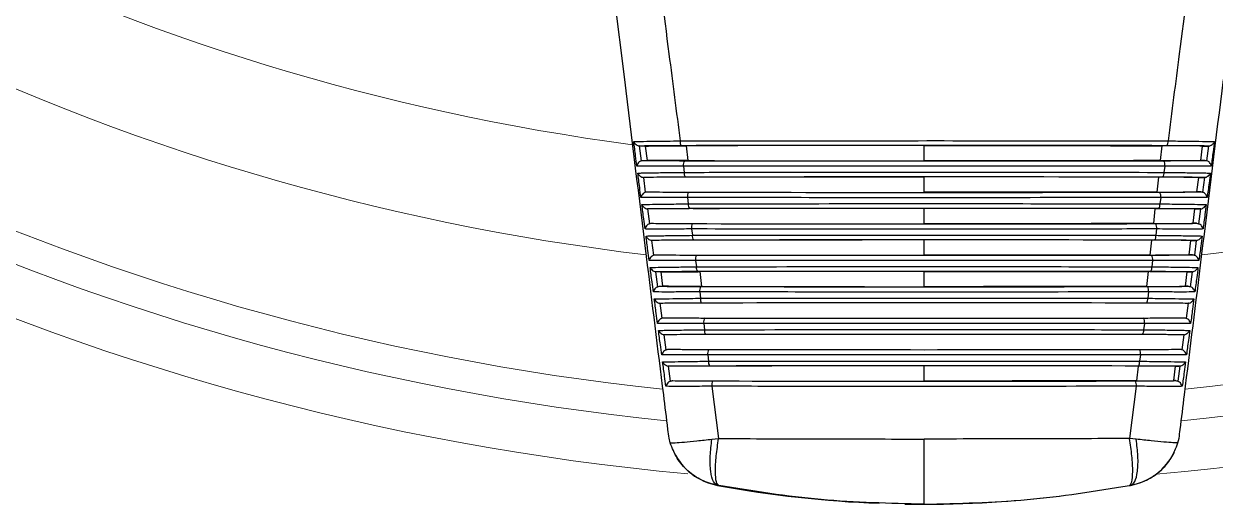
# Model space of a CAD drawing. Extents: x 11 to 120, y 2 to 94.
# Drawn here: x 112.238 to 114.585, y 35.434 to 36.38 of the extents above; entities that cross this region are included whole.
import ezdxf

# ---------------------------------------------------------------- set-up
doc = ezdxf.new("R2010")
doc.units = 0
doc.header["$MEASUREMENT"] = 0
doc.linetypes.add('SLD-Solid', pattern=[0])
doc.layers.add('OBJECT', color=7, linetype='CONTINUOUS')

msp = doc.modelspace()

# ---------------------------------------------------------------- linework, layer by layer
at = {"layer": 'OBJECT'}
for p, q in [((113.422, 36.2703), (113.3866, 36.5589)), ((113.4521, 36.1395), (113.4507, 36.1396)), ((113.4507, 36.1396), (113.4544, 36.1105)), ((113.4631, 36.1395), (113.4521, 36.1395)), ((113.4666, 36.1113), (113.4631, 36.1395)), ((113.5432, 36.1401), (113.5464, 36.1108)), ((114.0116, 36.1103), (114.0116, 36.1405)), ((114.48, 36.1401), (114.4768, 36.1108)), ((114.5566, 36.1113), (114.5601, 36.1395)), ((114.5601, 36.1395), (114.5711, 36.1395)), ((114.5687, 36.1105), (114.5725, 36.1396)), ((113.4584, 36.1113), (113.4666, 36.1113)), ((113.5375, 36.1001), (113.5392, 36.0876)), ((114.4857, 36.1001), (114.484, 36.0876)), ((114.5648, 36.1113), (114.5566, 36.1113)), ((113.4602, 36.0775), (113.4587, 36.0776)), ((113.4587, 36.0776), (113.4625, 36.0485)), ((114.0116, 36.0484), (114.0116, 36.0785)), ((114.4732, 36.078), (114.47, 36.0488)), ((114.549, 36.0493), (114.5525, 36.0775)), ((114.5525, 36.0775), (114.563, 36.0775)), ((114.5607, 36.0485), (114.5645, 36.0776)), ((114.5566, 36.0493), (114.549, 36.0493)), ((113.5455, 36.0381), (113.5472, 36.0256)), ((114.4777, 36.0381), (114.476, 36.0256)), ((113.4684, 36.0155), (113.4667, 36.0157)), ((113.4667, 36.0157), (113.4705, 35.9864)), ((114.0116, 35.9864), (114.0116, 36.0164)), ((114.4664, 36.016), (114.4632, 35.9868)), ((114.5414, 35.9873), (114.5449, 36.0155)), ((114.5449, 36.0155), (114.5548, 36.0155)), ((114.5527, 35.9864), (114.5565, 36.0157)), ((113.5535, 35.9761), (113.5552, 35.9636)), ((114.4696, 35.9761), (114.468, 35.9636)), ((114.5484, 35.9873), (114.5414, 35.9873)), ((113.4767, 35.9535), (113.4748, 35.9537)), ((113.4748, 35.9537), (113.4786, 35.9244)), ((114.0116, 35.9244), (114.0116, 35.9544)), ((114.4597, 35.954), (114.4565, 35.9248)), ((114.5338, 35.9253), (114.5373, 35.9535)), ((114.5373, 35.9535), (114.5465, 35.9535)), ((114.5446, 35.9244), (114.5484, 35.9537)), ((114.5401, 35.9253), (114.5338, 35.9253)), ((113.5616, 35.9142), (113.5632, 35.9016)), ((114.4616, 35.9142), (114.46, 35.9016)), ((113.4849, 35.8915), (113.4829, 35.8917)), ((113.4829, 35.8917), (113.4867, 35.8623)), ((113.4935, 35.8915), (113.4849, 35.8915)), ((113.497, 35.8633), (113.4935, 35.8915)), ((113.5702, 35.892), (113.5733, 35.8628)), ((114.0116, 35.8624), (114.0116, 35.8924)), ((114.453, 35.892), (114.4499, 35.8628)), ((114.5262, 35.8633), (114.5297, 35.8915)), ((114.5297, 35.8915), (114.5383, 35.8915)), ((114.5365, 35.8623), (114.5403, 35.8917)), ((113.4914, 35.8633), (113.497, 35.8633)), ((114.5318, 35.8633), (114.5262, 35.8633)), ((113.5696, 35.8522), (113.5712, 35.8396)), ((114.4536, 35.8522), (114.452, 35.8396)), ((113.4932, 35.8295), (113.491, 35.8297)), ((113.491, 35.8297), (113.4949, 35.8002)), ((114.5283, 35.8002), (114.5322, 35.8297)), ((113.5776, 35.7902), (113.5792, 35.7776)), ((114.4456, 35.7902), (114.444, 35.7776)), ((113.5016, 35.7675), (113.4992, 35.7678)), ((113.4992, 35.7678), (113.5031, 35.7381)), ((114.5201, 35.7381), (114.524, 35.7678)), ((113.5856, 35.7282), (113.5872, 35.7155)), ((114.4376, 35.7282), (114.436, 35.7155)), ((113.51, 35.7055), (113.5074, 35.7058)), ((113.5074, 35.7058), (113.5113, 35.6761)), ((114.0116, 35.6765), (114.0116, 35.7063)), ((114.4334, 35.7059), (114.4303, 35.6769)), ((114.5033, 35.6773), (114.5068, 35.7055)), ((114.5068, 35.7055), (114.5132, 35.7055)), ((114.5119, 35.6761), (114.5158, 35.7058)), ((114.5066, 35.6773), (114.5033, 35.6773)), ((113.5936, 35.6662), (113.6069, 35.5633)), ((114.4296, 35.6662), (114.4163, 35.5633)), ((113.5116, 35.5547), (113.5093, 35.5638)), ((113.5937, 35.5619), (113.6069, 35.5633)), ((114.4295, 35.5619), (114.4163, 35.5633)), ((114.5116, 35.5547), (114.5139, 35.5638)), ((113.5187, 35.5365), (113.5187, 35.5365)), ((114.5045, 35.5365), (114.5045, 35.5365)), ((113.6073, 35.4705), (113.6049, 35.471)), ((114.4159, 35.4705), (114.4183, 35.471))]:
    msp.add_line(p, q, dxfattribs=at)
at = {"layer": 'OBJECT', "color": 7, "linetype": 'SLD-Solid', "lineweight": 15}
for radius, start, end in [(5.0469, 185.0381, 264.7135), (5.0469, 275.1971, 354.7076), (4.9469, 185.8926, 264.1122), (4.9469, 275.8814, 354.1042), (4.8857, 186.0606, 263.9478), (4.8857, 276.0436, 353.9454), (4.6263, 186.7976, 263.2024), (4.6263, 276.797, 353.2042), (4.4142, 187.4899, 262.5279)]:
    msp.add_arc((114.0116, 40.5189), radius, start, end, dxfattribs=at)
at = {"layer": 'OBJECT'}
for centre, radius, start, end in [((113.5438, 36.1475), 0.0128, 170.5647, 215.0353), ((114.4794, 36.1475), 0.0128, 324.9647, 9.4353), ((113.5519, 36.1027), 0.0146, 147.0145, 190.1332), ((114.4713, 36.1027), 0.0146, 349.8668, 32.9855), ((113.552, 36.0855), 0.013, 170.6552, 214.5672), ((114.4712, 36.0855), 0.013, 325.4328, 9.3448), ((113.5601, 36.0407), 0.0148, 147.4702, 190.0218), ((114.4631, 36.0407), 0.0148, 349.9782, 32.5298), ((113.5601, 36.0235), 0.0131, 170.7452, 214.0981), ((114.4631, 36.0235), 0.0131, 325.9019, 9.2548), ((113.5683, 35.9787), 0.015, 147.9264, 189.9107), ((114.4549, 35.9787), 0.015, 350.0893, 32.0736), ((113.5683, 35.9615), 0.0133, 170.8376, 213.6249), ((114.4549, 35.9615), 0.0133, 326.3751, 9.1624), ((113.5765, 35.9167), 0.0152, 148.384, 189.8002), ((114.4467, 35.9167), 0.0152, 350.1998, 31.616), ((113.5765, 35.8995), 0.0135, 170.9313, 213.1485), ((114.4467, 35.8995), 0.0135, 326.8515, 9.0687), ((113.5847, 35.8548), 0.0153, 148.8477, 189.6851), ((114.4385, 35.8548), 0.0153, 350.3149, 31.1523), ((113.5846, 35.8375), 0.0136, 171.0281, 212.6676), ((114.4385, 35.8375), 0.0136, 327.3324, 8.9719), ((113.5929, 35.7928), 0.0156, 149.3203, 189.5634), ((114.4303, 35.7928), 0.0156, 350.4366, 30.6797), ((113.5928, 35.7754), 0.0138, 171.128, 212.1819), ((114.4304, 35.7754), 0.0138, 327.8181, 8.872), ((113.6011, 35.7308), 0.0158, 149.7867, 189.4472), ((114.4221, 35.7308), 0.0158, 350.5528, 30.2133), ((113.601, 35.7134), 0.014, 171.2302, 211.6919), ((114.4222, 35.7134), 0.014, 328.3081, 8.7698), ((113.6094, 35.6688), 0.016, 150.2623, 189.3249), ((114.4138, 35.6688), 0.016, 350.6751, 29.7377), ((113.6266, 35.589), 0.12, 205.9218, 259.5863), ((114.3966, 35.589), 0.12, 280.4137, 334.0782), ((114.0116, 37.6839), 2.25, 259.5863, 267.7412), ((114.0116, 37.6839), 2.25, 269.0318, 276.8113)]:
    msp.add_arc(centre, radius, start, end, dxfattribs=at)
for centre, major_axis, start_param, end_param in [((114.0116, 36.1213), (2.2176, 0), 1.353401, 1.788192), ((114.0116, 36.1295), (2.217, 0), 4.497874, 4.926904), ((114.0116, 36.0593), (2.2143, 0), 1.356764, 1.784829), ((114.0116, 36.0675), (2.2137, 0), 4.501238, 4.923539), ((114.0116, 35.9973), (2.2111, 0), 1.360135, 1.781458), ((114.0116, 36.0055), (2.2105, 0), 4.504611, 4.920167), ((114.0116, 35.9353), (2.2078, 0), 1.363514, 1.778079), ((114.0116, 35.9435), (2.2072, 0), 4.507992, 4.916786), ((114.0116, 35.8733), (2.2046, 0), 1.366901, 1.774692), ((114.0116, 35.8815), (2.204, 0), 4.511381, 4.913397), ((114.0116, 35.8113), (2.2013, 0), 1.370296, 1.771297), ((114.0116, 35.8195), (2.2007, 0), 4.514778, 4.91), ((114.0116, 35.7493), (2.1981, 0), 1.373699, 1.767893), ((114.0116, 35.7575), (2.1975, 0), 4.518183, 4.906595), ((114.0116, 35.6873), (2.1948, 0), 1.377111, 1.764481), ((114.0116, 35.6955), (2.1942, 0), 4.521597, 4.903181)]:
    msp.add_ellipse(centre, major_axis=major_axis, ratio=0.008727, start_param=start_param, end_param=end_param, dxfattribs=at)
for points, knots in [([(113.4783, 36.5589), (113.4886, 36.4796), (113.5062, 36.3432), (113.5238, 36.2067), (113.5311, 36.1497)], [0, 0, 0, 0, 0.58145, 1, 1, 1, 1]), ([(114.5449, 36.5589), (114.5346, 36.4796), (114.517, 36.3432), (114.4994, 36.2067), (114.4921, 36.1497)], [0, 0, 0, 0, 0.58145, 1, 1, 1, 1]), ([(113.5093, 35.5638), (113.5086, 35.5695), (113.505, 35.5979), (113.4903, 35.7173), (113.4618, 35.9471), (113.4363, 36.1542), (113.422, 36.2703)], [0, 0, 0, 0, 0.024147, 0.120738, 0.507103, 1, 1, 1, 1]), ([(114.5139, 35.5638), (114.5146, 35.5695), (114.5182, 35.5979), (114.5329, 35.7173), (114.5614, 35.9471), (114.5869, 36.1542), (114.6012, 36.2703)], [0, 0, 0, 0, 0.024147, 0.120738, 0.507103, 1, 1, 1, 1]), ([(113.4397, 36.1482), (113.4404, 36.1482), (113.4426, 36.1483), (113.4508, 36.1485), (113.4706, 36.1489), (113.5004, 36.1493), (113.5222, 36.1495), (113.5311, 36.1497)], [0, 0, 0, 0, 0.059775, 0.207161, 0.501412, 0.795934, 1, 1, 1, 1]), ([(113.446, 36.1001), (113.4451, 36.1067), (113.443, 36.1228), (113.441, 36.1388), (113.4397, 36.1482)], [0, 0, 0, 0, 0.412558, 1, 1, 1, 1]), ([(113.4397, 36.1482), (113.4398, 36.1482), (113.4401, 36.1472), (113.4412, 36.1451), (113.4438, 36.1424), (113.4472, 36.1404), (113.4496, 36.1398), (113.4507, 36.1396)], [0, 0, 0, 0, 0.007738, 0.250681, 0.570349, 0.807207, 1, 1, 1, 1]), ([(113.5333, 36.1402), (113.5215, 36.1401), (113.4978, 36.1401), (113.4681, 36.1398), (113.4576, 36.1396), (113.4521, 36.1395)], [0, 0, 0, 0, 0.324207, 0.648491, 1, 1, 1, 1]), ([(113.4631, 36.1395), (113.4706, 36.1396), (113.4857, 36.1398), (113.5158, 36.14), (113.5359, 36.14), (113.5432, 36.1401)], [0, 0, 0, 0, 0.390004, 0.779955, 1, 1, 1, 1]), ([(113.5311, 36.1497), (113.5377, 36.1497), (113.5702, 36.1497), (113.708, 36.15), (113.9324, 36.1501), (114.2227, 36.1501), (114.4023, 36.1498), (114.4921, 36.1497)], [0, 0, 0, 0, 0.020664, 0.103331, 0.434809, 0.717404, 1, 1, 1, 1]), ([(114.0116, 36.1405), (113.9328, 36.1405), (113.7753, 36.1404), (113.6205, 36.1402), (113.5432, 36.1401)], [0, 0, 0, 0, 0.500491, 1, 1, 1, 1]), ([(114.0116, 36.1405), (114.0904, 36.1405), (114.2479, 36.1404), (114.4027, 36.1402), (114.48, 36.1401)], [0, 0, 0, 0, 0.500491, 1, 1, 1, 1]), ([(114.5601, 36.1395), (114.5526, 36.1396), (114.5375, 36.1398), (114.5074, 36.14), (114.4873, 36.14), (114.48, 36.1401)], [0, 0, 0, 0, 0.390004, 0.779955, 1, 1, 1, 1]), ([(114.5711, 36.1395), (114.5662, 36.1396), (114.5565, 36.1398), (114.5277, 36.1401), (114.503, 36.1401), (114.4899, 36.1402)], [0, 0, 0, 0, 0.320862, 0.641681, 1, 1, 1, 1]), ([(114.4921, 36.1497), (114.4985, 36.1496), (114.518, 36.1493), (114.5472, 36.1489), (114.5702, 36.1485), (114.5801, 36.1483), (114.5828, 36.1482), (114.5835, 36.1482)], [0, 0, 0, 0, 0.147376, 0.444496, 0.741154, 0.940222, 1, 1, 1, 1]), ([(114.5725, 36.1396), (114.5725, 36.1396), (114.572, 36.1396), (114.5716, 36.1395), (114.5711, 36.1395)], [0, 0, 0, 0, 0.0202823, 1, 1, 1, 1]), ([(114.5725, 36.1396), (114.5736, 36.1398), (114.5759, 36.1404), (114.5794, 36.1424), (114.582, 36.1451), (114.5831, 36.1472), (114.5834, 36.1482), (114.5835, 36.1482)], [0, 0, 0, 0, 0.192793, 0.4296508, 0.7493185, 0.9922623, 1, 1, 1, 1]), ([(114.5835, 36.1482), (114.5826, 36.1416), (114.5805, 36.1256), (114.5785, 36.1095), (114.5772, 36.1001)], [0, 0, 0, 0, 0.412557, 1, 1, 1, 1]), ([(113.4544, 36.1105), (113.4535, 36.1101), (113.4515, 36.1091), (113.4488, 36.1067), (113.4468, 36.1036), (113.4461, 36.1013), (113.446, 36.1001), (113.446, 36.1001)], [0, 0, 0, 0, 0.199292, 0.39709, 0.700903, 0.992025, 1, 1, 1, 1]), ([(113.5375, 36.1001), (113.5311, 36.1001), (113.5115, 36.0999), (113.4823, 36.0998), (113.4594, 36.0999), (113.4494, 36.1), (113.4466, 36.1001), (113.446, 36.1001)], [0, 0, 0, 0, 0.148503, 0.448595, 0.748255, 0.940444, 1, 1, 1, 1]), ([(113.4544, 36.1105), (113.4555, 36.1109), (113.4569, 36.1113), (113.4582, 36.1113), (113.4584, 36.1113)], [0, 0, 0, 0, 0.843625, 1, 1, 1, 1]), ([(113.4584, 36.1113), (113.4635, 36.1112), (113.4736, 36.111), (113.5025, 36.1108), (113.527, 36.1107), (113.5397, 36.1106)], [0, 0, 0, 0, 0.324374, 0.64869, 1, 1, 1, 1]), ([(113.5464, 36.1108), (113.5335, 36.1108), (113.5076, 36.1109), (113.4812, 36.1111), (113.4703, 36.1112), (113.4666, 36.1113)], [0, 0, 0, 0, 0.396562, 0.793191, 1, 1, 1, 1]), ([(114.4857, 36.1001), (114.4791, 36.1001), (114.4465, 36.1), (114.3087, 36.0998), (114.0864, 36.0996), (113.8006, 36.0997), (113.6252, 36.1), (113.5375, 36.1001)], [0, 0, 0, 0, 0.0209466, 0.1047454, 0.4407597, 0.7203798, 1, 1, 1, 1]), ([(113.5464, 36.1108), (113.6397, 36.1106), (113.7937, 36.1104), (113.95, 36.1103), (114.0116, 36.1103)], [0, 0, 0, 0, 0.605766, 1, 1, 1, 1]), ([(114.4768, 36.1108), (114.3835, 36.1106), (114.2295, 36.1104), (114.0732, 36.1103), (114.0116, 36.1103)], [0, 0, 0, 0, 0.605766, 1, 1, 1, 1]), ([(114.4768, 36.1108), (114.4897, 36.1108), (114.5156, 36.1109), (114.542, 36.1111), (114.5529, 36.1112), (114.5566, 36.1113)], [0, 0, 0, 0, 0.396562, 0.793191, 1, 1, 1, 1]), ([(114.4835, 36.1106), (114.4954, 36.1107), (114.5191, 36.1107), (114.5487, 36.111), (114.5593, 36.1112), (114.5648, 36.1113)], [0, 0, 0, 0, 0.327832, 0.655734, 1, 1, 1, 1]), ([(114.5772, 36.1001), (114.5766, 36.1001), (114.5743, 36.1), (114.5657, 36.0999), (114.5456, 36.0998), (114.5157, 36.0999), (114.4942, 36.1001), (114.4857, 36.1001)], [0, 0, 0, 0, 0.059553, 0.208066, 0.505163, 0.802607, 1, 1, 1, 1]), ([(114.5648, 36.1113), (114.566, 36.1112), (114.5674, 36.1111), (114.5686, 36.1106), (114.5687, 36.1105)], [0, 0, 0, 0, 0.90404, 1, 1, 1, 1]), ([(114.5772, 36.1001), (114.5772, 36.1001), (114.5771, 36.1013), (114.5764, 36.1036), (114.5744, 36.1067), (114.5717, 36.1091), (114.5697, 36.1101), (114.5687, 36.1105)], [0, 0, 0, 0, 0.007975, 0.299097, 0.60291, 0.800708, 1, 1, 1, 1]), ([(113.4478, 36.0862), (113.4484, 36.0862), (113.4507, 36.0863), (113.4593, 36.0865), (113.4794, 36.0869), (113.5092, 36.0873), (113.5306, 36.0875), (113.5392, 36.0876)], [0, 0, 0, 0, 0.059496, 0.208459, 0.505892, 0.803608, 1, 1, 1, 1]), ([(113.454, 36.0381), (113.4531, 36.0447), (113.4511, 36.0608), (113.449, 36.0768), (113.4478, 36.0862)], [0, 0, 0, 0, 0.412522, 1, 1, 1, 1]), ([(113.4478, 36.0862), (113.4478, 36.0862), (113.4481, 36.0853), (113.4492, 36.0832), (113.4517, 36.0806), (113.4552, 36.0784), (113.4576, 36.0779), (113.4587, 36.0776)], [0, 0, 0, 0, 0.007814, 0.231086, 0.559201, 0.802806, 1, 1, 1, 1]), ([(113.5413, 36.0782), (113.5294, 36.0781), (113.5057, 36.0781), (113.4763, 36.0778), (113.4657, 36.0776), (113.4602, 36.0775)], [0, 0, 0, 0, 0.328087, 0.656252, 1, 1, 1, 1]), ([(113.5392, 36.0876), (113.5457, 36.0876), (113.5783, 36.0877), (113.7161, 36.0879), (113.9379, 36.0881), (114.2226, 36.088), (114.3969, 36.0878), (114.484, 36.0876)], [0, 0, 0, 0, 0.021019, 0.105106, 0.44228, 0.72114, 1, 1, 1, 1]), ([(114.0116, 36.0785), (113.9524, 36.0785), (113.7973, 36.0784), (113.6445, 36.0782), (113.55, 36.078)], [0, 0, 0, 0, 0.38188, 1, 1, 1, 1]), ([(114.5525, 36.0775), (114.5447, 36.0776), (114.5292, 36.0778), (114.4994, 36.078), (114.4798, 36.078), (114.4732, 36.078)], [0, 0, 0, 0, 0.397554, 0.795054, 1, 1, 1, 1]), ([(114.563, 36.0775), (114.5579, 36.0776), (114.5478, 36.0778), (114.5189, 36.0781), (114.4946, 36.0781), (114.4819, 36.0782)], [0, 0, 0, 0, 0.324748, 0.649448, 1, 1, 1, 1]), ([(114.484, 36.0876), (114.4905, 36.0876), (114.51, 36.0873), (114.5392, 36.0869), (114.5621, 36.0865), (114.572, 36.0863), (114.5748, 36.0862), (114.5754, 36.0862)], [0, 0, 0, 0, 0.148954, 0.44926, 0.7491, 0.940502, 1, 1, 1, 1]), ([(114.5645, 36.0776), (114.5645, 36.0776), (114.5639, 36.0776), (114.5634, 36.0775), (114.563, 36.0775)], [0, 0, 0, 0, 0.098559, 1, 1, 1, 1]), ([(114.5645, 36.0776), (114.5656, 36.0779), (114.568, 36.0784), (114.5715, 36.0806), (114.574, 36.0832), (114.5751, 36.0853), (114.5754, 36.0862), (114.5754, 36.0862)], [0, 0, 0, 0, 0.197194, 0.440799, 0.768914, 0.992186, 1, 1, 1, 1]), ([(114.5754, 36.0862), (114.5746, 36.0796), (114.5725, 36.0636), (114.5704, 36.0475), (114.5692, 36.0381)], [0, 0, 0, 0, 0.412532, 1, 1, 1, 1]), ([(113.4625, 36.0485), (113.4615, 36.048), (113.4593, 36.0469), (113.4565, 36.0441), (113.4547, 36.0411), (113.4541, 36.039), (113.454, 36.0381), (113.454, 36.0381)], [0, 0, 0, 0, 0.203477, 0.450046, 0.773114, 0.991952, 1, 1, 1, 1]), ([(113.4625, 36.0485), (113.4636, 36.0488), (113.465, 36.0493), (113.4664, 36.0493), (113.4666, 36.0493)], [0, 0, 0, 0, 0.835974, 1, 1, 1, 1]), ([(113.4666, 36.0493), (113.4718, 36.0492), (113.4823, 36.049), (113.5113, 36.0488), (113.5354, 36.0487), (113.5476, 36.0487)], [0, 0, 0, 0, 0.328437, 0.656814, 1, 1, 1, 1]), ([(114.47, 36.0488), (114.3767, 36.0486), (114.2249, 36.0484), (114.0709, 36.0484), (114.0116, 36.0484)], [0, 0, 0, 0, 0.61478, 1, 1, 1, 1]), ([(114.47, 36.0488), (114.4853, 36.0488), (114.5135, 36.0489), (114.5378, 36.0491), (114.547, 36.0492), (114.549, 36.0493)], [0, 0, 0, 0, 0.478249, 0.883044, 1, 1, 1, 1]), ([(114.4756, 36.0487), (114.4874, 36.0487), (114.5112, 36.0488), (114.5405, 36.049), (114.5512, 36.0492), (114.5566, 36.0493)], [0, 0, 0, 0, 0.331872, 0.663815, 1, 1, 1, 1]), ([(114.5566, 36.0493), (114.5578, 36.0492), (114.5593, 36.0491), (114.5606, 36.0485), (114.5607, 36.0485)], [0, 0, 0, 0, 0.8737046, 1, 1, 1, 1]), ([(114.5692, 36.0381), (114.5692, 36.0381), (114.569, 36.0392), (114.5684, 36.0415), (114.5664, 36.0445), (114.5637, 36.047), (114.5617, 36.048), (114.5607, 36.0485)], [0, 0, 0, 0, 0.008047, 0.282711, 0.593788, 0.796118, 1, 1, 1, 1]), ([(113.5455, 36.0381), (113.5391, 36.0381), (113.5195, 36.0379), (113.4902, 36.0378), (113.4675, 36.0379), (113.4575, 36.038), (113.4547, 36.0381), (113.454, 36.0381)], [0, 0, 0, 0, 0.150136, 0.453531, 0.756488, 0.940721, 1, 1, 1, 1]), ([(113.4558, 36.0242), (113.4565, 36.0242), (113.4589, 36.0243), (113.4678, 36.0245), (113.4883, 36.0249), (113.5181, 36.0253), (113.5391, 36.0255), (113.5472, 36.0256)], [0, 0, 0, 0, 0.059218, 0.209832, 0.510594, 0.811652, 1, 1, 1, 1]), ([(113.4621, 35.9761), (113.4612, 35.9827), (113.4591, 35.9988), (113.457, 36.0148), (113.4558, 36.0242)], [0, 0, 0, 0, 0.412498, 1, 1, 1, 1]), ([(113.4558, 36.0242), (113.4558, 36.0242), (113.4561, 36.0234), (113.4572, 36.0214), (113.4597, 36.0187), (113.4632, 36.0165), (113.4656, 36.0159), (113.4667, 36.0157)], [0, 0, 0, 0, 0.007883, 0.21061, 0.547453, 0.798162, 1, 1, 1, 1]), ([(114.4777, 36.0381), (114.4711, 36.0381), (114.4385, 36.0381), (114.3006, 36.0378), (114.0809, 36.0377), (113.8006, 36.0377), (113.6306, 36.038), (113.5455, 36.0381)], [0, 0, 0, 0, 0.021311, 0.106568, 0.448432, 0.724216, 1, 1, 1, 1]), ([(113.5472, 36.0256), (113.5537, 36.0256), (113.5863, 36.0257), (113.7243, 36.0259), (113.9434, 36.0261), (114.2226, 36.026), (114.3916, 36.0258), (114.476, 36.0256)], [0, 0, 0, 0, 0.021386, 0.106942, 0.450009, 0.725005, 1, 1, 1, 1]), ([(114.476, 36.0256), (114.4825, 36.0255), (114.502, 36.0253), (114.5313, 36.0249), (114.5539, 36.0245), (114.5639, 36.0243), (114.5667, 36.0242), (114.5674, 36.0242)], [0, 0, 0, 0, 0.150605, 0.454244, 0.75741, 0.940779, 1, 1, 1, 1]), ([(114.5692, 36.0381), (114.5685, 36.0381), (114.5661, 36.038), (114.5572, 36.0379), (114.5367, 36.0378), (114.5069, 36.0379), (114.4858, 36.0381), (114.4777, 36.0381)], [0, 0, 0, 0, 0.059276, 0.209421, 0.509831, 0.810598, 1, 1, 1, 1]), ([(114.5565, 36.0157), (114.5576, 36.0159), (114.56, 36.0165), (114.5635, 36.0187), (114.566, 36.0214), (114.5671, 36.0234), (114.5674, 36.0242), (114.5674, 36.0242)], [0, 0, 0, 0, 0.2018376, 0.4525474, 0.7893896, 0.9921173, 1, 1, 1, 1]), ([(114.5674, 36.0242), (114.5665, 36.0176), (114.5644, 36.0016), (114.5623, 35.9855), (114.5611, 35.9761)], [0, 0, 0, 0, 0.412495, 1, 1, 1, 1]), ([(113.5492, 36.0161), (113.5374, 36.0161), (113.5137, 36.016), (113.4845, 36.0158), (113.4738, 36.0156), (113.4684, 36.0155)], [0, 0, 0, 0, 0.332168, 0.664413, 1, 1, 1, 1]), ([(114.0116, 36.0164), (113.9524, 36.0164), (113.7996, 36.0164), (113.6491, 36.0162), (113.5568, 36.016)], [0, 0, 0, 0, 0.387367, 1, 1, 1, 1]), ([(114.5449, 36.0155), (114.5369, 36.0156), (114.521, 36.0158), (114.4914, 36.016), (114.4724, 36.016), (114.4664, 36.016)], [0, 0, 0, 0, 0.405542, 0.811028, 1, 1, 1, 1]), ([(114.5548, 36.0155), (114.5495, 36.0156), (114.539, 36.0158), (114.5101, 36.016), (114.4862, 36.0161), (114.4739, 36.0161)], [0, 0, 0, 0, 0.328834, 0.657619, 1, 1, 1, 1]), ([(114.5565, 36.0157), (114.5564, 36.0156), (114.5558, 36.0156), (114.5553, 36.0155), (114.5548, 36.0155)], [0, 0, 0, 0, 0.162046, 1, 1, 1, 1]), ([(113.4705, 35.9864), (113.4695, 35.9859), (113.4673, 35.9848), (113.4645, 35.982), (113.4628, 35.979), (113.4622, 35.9769), (113.4621, 35.9761), (113.4621, 35.9761)], [0, 0, 0, 0, 0.20749, 0.460452, 0.790798, 0.991837, 1, 1, 1, 1]), ([(113.5535, 35.9761), (113.5471, 35.9761), (113.5275, 35.976), (113.4981, 35.9758), (113.4756, 35.9759), (113.4657, 35.976), (113.4628, 35.9761), (113.4621, 35.9761)], [0, 0, 0, 0, 0.151845, 0.458696, 0.765104, 0.940995, 1, 1, 1, 1]), ([(113.4705, 35.9864), (113.4705, 35.9864), (113.4717, 35.9869), (113.4731, 35.9872), (113.4746, 35.9873), (113.4748, 35.9873)], [0, 0, 0, 0, 0.022466, 0.828085, 1, 1, 1, 1]), ([(113.4748, 35.9873), (113.4803, 35.9872), (113.4911, 35.987), (113.5201, 35.9868), (113.5438, 35.9867), (113.5556, 35.9867)], [0, 0, 0, 0, 0.3327138, 0.6653663, 1, 1, 1, 1]), ([(114.4696, 35.9761), (114.4631, 35.9761), (114.4305, 35.9761), (114.2924, 35.9759), (114.0754, 35.9757), (113.8007, 35.9758), (113.6359, 35.976), (113.5535, 35.9761)], [0, 0, 0, 0, 0.021688, 0.108455, 0.456373, 0.728187, 1, 1, 1, 1]), ([(114.4632, 35.9868), (114.3698, 35.9866), (114.2203, 35.9864), (114.0686, 35.9864), (114.0116, 35.9864)], [0, 0, 0, 0, 0.624364, 1, 1, 1, 1]), ([(114.4632, 35.9868), (114.4782, 35.9868), (114.5062, 35.9869), (114.5302, 35.9871), (114.5395, 35.9873), (114.5414, 35.9873)], [0, 0, 0, 0, 0.477916, 0.890823, 1, 1, 1, 1]), ([(114.4676, 35.9867), (114.4795, 35.9867), (114.5033, 35.9868), (114.5322, 35.987), (114.543, 35.9872), (114.5484, 35.9873)], [0, 0, 0, 0, 0.336123, 0.672318, 1, 1, 1, 1]), ([(114.5611, 35.9761), (114.5604, 35.9761), (114.5578, 35.976), (114.5487, 35.9759), (114.5278, 35.9758), (114.498, 35.9759), (114.4774, 35.9761), (114.4696, 35.9761)], [0, 0, 0, 0, 0.059002, 0.210856, 0.514734, 0.81898, 1, 1, 1, 1]), ([(114.5484, 35.9873), (114.5496, 35.9872), (114.5511, 35.987), (114.5525, 35.9865), (114.5527, 35.9864)], [0, 0, 0, 0, 0.845467, 1, 1, 1, 1]), ([(114.5611, 35.9761), (114.5611, 35.9761), (114.561, 35.9769), (114.5604, 35.979), (114.5587, 35.9819), (114.5559, 35.9848), (114.5537, 35.9859), (114.5527, 35.9864)], [0, 0, 0, 0, 0.008163, 0.206908, 0.537762, 0.791259, 1, 1, 1, 1]), ([(113.4639, 35.9622), (113.4646, 35.9622), (113.4672, 35.9623), (113.4764, 35.9625), (113.4973, 35.9629), (113.5269, 35.9633), (113.5475, 35.9635), (113.5552, 35.9636)], [0, 0, 0, 0, 0.058943, 0.211284, 0.515534, 0.820092, 1, 1, 1, 1]), ([(113.4702, 35.9141), (113.4694, 35.9207), (113.4672, 35.9368), (113.4651, 35.9528), (113.4639, 35.9622)], [0, 0, 0, 0, 0.412462, 1, 1, 1, 1]), ([(113.4639, 35.9622), (113.4639, 35.9622), (113.4642, 35.9615), (113.4652, 35.9595), (113.4677, 35.9569), (113.4712, 35.9546), (113.4737, 35.954), (113.4748, 35.9537)], [0, 0, 0, 0, 0.007962, 0.189287, 0.535067, 0.793256, 1, 1, 1, 1]), ([(113.5572, 35.9541), (113.5454, 35.9541), (113.5216, 35.954), (113.4928, 35.9538), (113.482, 35.9536), (113.4767, 35.9535)], [0, 0, 0, 0, 0.336462, 0.673003, 1, 1, 1, 1]), ([(113.5552, 35.9636), (113.5617, 35.9636), (113.5943, 35.9637), (113.7324, 35.9639), (113.9489, 35.9641), (114.2225, 35.964), (114.3862, 35.9637), (114.468, 35.9636)], [0, 0, 0, 0, 0.021766, 0.108843, 0.45801, 0.729005, 1, 1, 1, 1]), ([(114.0116, 35.9544), (113.9524, 35.9544), (113.8019, 35.9544), (113.6536, 35.9541), (113.5635, 35.954)], [0, 0, 0, 0, 0.393082, 1, 1, 1, 1]), ([(114.5373, 35.9535), (114.5291, 35.9536), (114.5127, 35.9538), (114.4834, 35.954), (114.465, 35.954), (114.4597, 35.954)], [0, 0, 0, 0, 0.414011, 0.8279637, 1, 1, 1, 1]), ([(114.5465, 35.9535), (114.5411, 35.9536), (114.5302, 35.9538), (114.5013, 35.954), (114.4777, 35.9541), (114.466, 35.9541)], [0, 0, 0, 0, 0.333137, 0.666224, 1, 1, 1, 1]), ([(114.468, 35.9636), (114.4745, 35.9635), (114.494, 35.9633), (114.5234, 35.9629), (114.5458, 35.9625), (114.5557, 35.9623), (114.5586, 35.9622), (114.5593, 35.9622)], [0, 0, 0, 0, 0.152333, 0.459461, 0.766109, 0.941054, 1, 1, 1, 1]), ([(114.5484, 35.9537), (114.5483, 35.9537), (114.5477, 35.9536), (114.547, 35.9535), (114.5465, 35.9535)], [0, 0, 0, 0, 0.214173, 1, 1, 1, 1]), ([(114.5484, 35.9537), (114.5495, 35.954), (114.552, 35.9546), (114.5555, 35.9569), (114.558, 35.9595), (114.559, 35.9615), (114.5593, 35.9622), (114.5593, 35.9622)], [0, 0, 0, 0, 0.206744, 0.464933, 0.810713, 0.992038, 1, 1, 1, 1]), ([(114.5593, 35.9622), (114.5584, 35.9556), (114.5563, 35.9396), (114.5542, 35.9235), (114.553, 35.9141)], [0, 0, 0, 0, 0.4124702, 1, 1, 1, 1]), ([(113.4786, 35.9244), (113.4787, 35.9244), (113.4798, 35.9249), (113.4813, 35.9252), (113.4828, 35.9253), (113.4831, 35.9253)], [0, 0, 0, 0, 0.043905, 0.819918, 1, 1, 1, 1]), ([(113.4831, 35.9253), (113.4887, 35.9252), (113.4999, 35.925), (113.529, 35.9248), (113.5522, 35.9247), (113.5636, 35.9247)], [0, 0, 0, 0, 0.337221, 0.67438, 1, 1, 1, 1]), ([(114.4565, 35.9248), (114.363, 35.9247), (114.2156, 35.9244), (114.0662, 35.9244), (114.0116, 35.9244)], [0, 0, 0, 0, 0.634567, 1, 1, 1, 1]), ([(114.4565, 35.9248), (114.4712, 35.9249), (114.4989, 35.9249), (114.5227, 35.9251), (114.532, 35.9253), (114.5338, 35.9253)], [0, 0, 0, 0, 0.477552, 0.899063, 1, 1, 1, 1]), ([(114.4596, 35.9247), (114.4715, 35.9247), (114.4953, 35.9248), (114.524, 35.925), (114.5349, 35.9252), (114.5401, 35.9253)], [0, 0, 0, 0, 0.3406015, 0.6812762, 1, 1, 1, 1]), ([(114.5401, 35.9253), (114.5414, 35.9252), (114.5429, 35.925), (114.5443, 35.9245), (114.5446, 35.9244)], [0, 0, 0, 0, 0.819115, 1, 1, 1, 1]), ([(113.4786, 35.9244), (113.4776, 35.9238), (113.4754, 35.9226), (113.4726, 35.9198), (113.4709, 35.9168), (113.4703, 35.9149), (113.4702, 35.9141), (113.4702, 35.9141)], [0, 0, 0, 0, 0.2117008, 0.4712989, 0.8091557, 0.9917482, 1, 1, 1, 1]), ([(113.5616, 35.9142), (113.5551, 35.9141), (113.5355, 35.914), (113.506, 35.9139), (113.4837, 35.9139), (113.4738, 35.914), (113.471, 35.9141), (113.4702, 35.9141)], [0, 0, 0, 0, 0.153634, 0.464105, 0.774128, 0.941265, 1, 1, 1, 1]), ([(113.472, 35.9002), (113.4728, 35.9002), (113.4755, 35.9003), (113.485, 35.9005), (113.5063, 35.9009), (113.5358, 35.9013), (113.556, 35.9015), (113.5632, 35.9016)], [0, 0, 0, 0, 0.058671, 0.212822, 0.520728, 0.828954, 1, 1, 1, 1]), ([(114.4616, 35.9142), (114.4551, 35.9142), (114.4224, 35.9141), (114.2843, 35.9139), (114.0699, 35.9137), (113.8007, 35.9138), (113.6413, 35.914), (113.5616, 35.9142)], [0, 0, 0, 0, 0.022079, 0.110408, 0.464597, 0.732298, 1, 1, 1, 1]), ([(113.5632, 35.9016), (113.5697, 35.9016), (113.6024, 35.9017), (113.7405, 35.9019), (113.9544, 35.902), (114.2225, 35.902), (114.3808, 35.9017), (114.46, 35.9016)], [0, 0, 0, 0, 0.0221596, 0.1108118, 0.4662966, 0.7331483, 1, 1, 1, 1]), ([(114.46, 35.9016), (114.4665, 35.9015), (114.4861, 35.9013), (114.5155, 35.9009), (114.5377, 35.9005), (114.5475, 35.9003), (114.5504, 35.9002), (114.5511, 35.9002)], [0, 0, 0, 0, 0.154143, 0.464926, 0.775223, 0.941326, 1, 1, 1, 1]), ([(114.553, 35.9141), (114.5522, 35.9141), (114.5495, 35.914), (114.5401, 35.9139), (114.5188, 35.9139), (114.4892, 35.914), (114.4689, 35.9141), (114.4616, 35.9142)], [0, 0, 0, 0, 0.058732, 0.212375, 0.519887, 0.827778, 1, 1, 1, 1]), ([(114.553, 35.9141), (114.553, 35.9141), (114.5529, 35.9148), (114.5523, 35.9168), (114.5507, 35.9197), (114.5478, 35.9226), (114.5456, 35.9238), (114.5446, 35.9244)], [0, 0, 0, 0, 0.008252, 0.187001, 0.525642, 0.786175, 1, 1, 1, 1]), ([(113.4784, 35.8521), (113.4775, 35.8587), (113.4754, 35.8748), (113.4733, 35.8908), (113.472, 35.9002)], [0, 0, 0, 0, 0.412426, 1, 1, 1, 1]), ([(113.472, 35.9002), (113.4721, 35.9002), (113.4723, 35.8996), (113.4733, 35.8977), (113.4757, 35.8951), (113.4792, 35.8927), (113.4817, 35.892), (113.4829, 35.8917)], [0, 0, 0, 0, 0.00804, 0.167035, 0.522023, 0.788052, 1, 1, 1, 1]), ([(113.5652, 35.8921), (113.5533, 35.8921), (113.5296, 35.892), (113.501, 35.8918), (113.4902, 35.8916), (113.4849, 35.8915)], [0, 0, 0, 0, 0.340986, 0.682055, 1, 1, 1, 1]), ([(113.4935, 35.8915), (113.5019, 35.8916), (113.5187, 35.8918), (113.5477, 35.8919), (113.5655, 35.892), (113.5702, 35.892)], [0, 0, 0, 0, 0.423012, 0.845962, 1, 1, 1, 1]), ([(114.0116, 35.8924), (113.9524, 35.8924), (113.8042, 35.8923), (113.658, 35.8921), (113.5702, 35.892)], [0, 0, 0, 0, 0.399041, 1, 1, 1, 1]), ([(114.0116, 35.8924), (114.0707, 35.8924), (114.219, 35.8923), (114.3651, 35.8921), (114.453, 35.892)], [0, 0, 0, 0, 0.399041, 1, 1, 1, 1]), ([(114.5297, 35.8915), (114.5213, 35.8916), (114.5045, 35.8918), (114.4754, 35.8919), (114.4577, 35.892), (114.453, 35.892)], [0, 0, 0, 0, 0.423012, 0.845962, 1, 1, 1, 1]), ([(114.5383, 35.8915), (114.5326, 35.8916), (114.5214, 35.8918), (114.4924, 35.892), (114.4693, 35.8921), (114.458, 35.8921)], [0, 0, 0, 0, 0.337675, 0.675297, 1, 1, 1, 1]), ([(114.5403, 35.8917), (114.5402, 35.8917), (114.5395, 35.8916), (114.5388, 35.8915), (114.5383, 35.8915)], [0, 0, 0, 0, 0.257427, 1, 1, 1, 1]), ([(114.5403, 35.8917), (114.5415, 35.892), (114.544, 35.8927), (114.5475, 35.8951), (114.5499, 35.8977), (114.5509, 35.8996), (114.5511, 35.9002), (114.5511, 35.9002)], [0, 0, 0, 0, 0.211948, 0.477977, 0.832965, 0.99196, 1, 1, 1, 1]), ([(114.5511, 35.9002), (114.5503, 35.8936), (114.5482, 35.8776), (114.5461, 35.8615), (114.5448, 35.8521)], [0, 0, 0, 0, 0.4124332, 1, 1, 1, 1]), ([(113.4867, 35.8623), (113.4857, 35.8617), (113.4835, 35.8605), (113.4807, 35.8576), (113.479, 35.8547), (113.4785, 35.8528), (113.4784, 35.8521), (113.4784, 35.8521)], [0, 0, 0, 0, 0.216116, 0.48265, 0.828136, 0.99166, 1, 1, 1, 1]), ([(113.4867, 35.8623), (113.4868, 35.8623), (113.488, 35.8628), (113.4896, 35.8632), (113.4911, 35.8633), (113.4914, 35.8633)], [0, 0, 0, 0, 0.063514, 0.81145, 1, 1, 1, 1]), ([(113.4914, 35.8633), (113.4972, 35.8632), (113.5088, 35.863), (113.5379, 35.8628), (113.5606, 35.8627), (113.5716, 35.8627)], [0, 0, 0, 0, 0.341979, 0.683892, 1, 1, 1, 1]), ([(113.5733, 35.8628), (113.5589, 35.8629), (113.5315, 35.8629), (113.508, 35.8631), (113.4987, 35.8633), (113.497, 35.8633)], [0, 0, 0, 0, 0.477152, 0.907814, 1, 1, 1, 1]), ([(113.5733, 35.8628), (113.6671, 35.8627), (113.8123, 35.8625), (113.9594, 35.8624), (114.0116, 35.8624)], [0, 0, 0, 0, 0.645444, 1, 1, 1, 1]), ([(114.4499, 35.8628), (114.3561, 35.8627), (114.2109, 35.8625), (114.0638, 35.8624), (114.0116, 35.8624)], [0, 0, 0, 0, 0.645444, 1, 1, 1, 1]), ([(114.4499, 35.8628), (114.4643, 35.8629), (114.4917, 35.8629), (114.5152, 35.8631), (114.5245, 35.8633), (114.5262, 35.8633)], [0, 0, 0, 0, 0.477152, 0.907814, 1, 1, 1, 1]), ([(114.4516, 35.8627), (114.4636, 35.8627), (114.4874, 35.8628), (114.5157, 35.863), (114.5266, 35.8632), (114.5318, 35.8633)], [0, 0, 0, 0, 0.345325, 0.690726, 1, 1, 1, 1]), ([(114.5318, 35.8633), (114.5331, 35.8632), (114.5347, 35.863), (114.5362, 35.8624), (114.5365, 35.8623)], [0, 0, 0, 0, 0.794559, 1, 1, 1, 1]), ([(114.5448, 35.8521), (114.5448, 35.8521), (114.5447, 35.8528), (114.5442, 35.8547), (114.5426, 35.8575), (114.5397, 35.8605), (114.5375, 35.8617), (114.5365, 35.8623)], [0, 0, 0, 0, 0.00834, 0.166409, 0.512968, 0.780852, 1, 1, 1, 1]), ([(113.5696, 35.8522), (113.5631, 35.8521), (113.5435, 35.852), (113.5139, 35.8519), (113.4919, 35.8519), (113.482, 35.852), (113.4792, 35.8521), (113.4784, 35.8521)], [0, 0, 0, 0, 0.155511, 0.469778, 0.783591, 0.941533, 1, 1, 1, 1]), ([(113.4802, 35.8382), (113.481, 35.8382), (113.4838, 35.8383), (113.4936, 35.8385), (113.5154, 35.8389), (113.5448, 35.8393), (113.5645, 35.8395), (113.5712, 35.8396)], [0, 0, 0, 0, 0.0584018, 0.2144517, 0.5261926, 0.8382684, 1, 1, 1, 1]), ([(113.4866, 35.7901), (113.4857, 35.7967), (113.4836, 35.8128), (113.4815, 35.8288), (113.4802, 35.8382)], [0, 0, 0, 0, 0.412401, 1, 1, 1, 1]), ([(113.4802, 35.8382), (113.4802, 35.8382), (113.4805, 35.8376), (113.4814, 35.8358), (113.4837, 35.8332), (113.4873, 35.8308), (113.4899, 35.8301), (113.491, 35.8297)], [0, 0, 0, 0, 0.0081291, 0.1438412, 0.508246, 0.7825575, 1, 1, 1, 1]), ([(114.4536, 35.8522), (114.4471, 35.8522), (114.4144, 35.8521), (114.2762, 35.8519), (114.0644, 35.8517), (113.8007, 35.8518), (113.6466, 35.8521), (113.5696, 35.8522)], [0, 0, 0, 0, 0.022484, 0.112433, 0.473119, 0.73656, 1, 1, 1, 1]), ([(113.5712, 35.8396), (113.5777, 35.8396), (113.6104, 35.8396), (113.7486, 35.8399), (113.9599, 35.84), (114.2224, 35.8399), (114.3755, 35.8397), (114.452, 35.8396)], [0, 0, 0, 0, 0.0225677, 0.1128522, 0.4748855, 0.7374428, 1, 1, 1, 1]), ([(114.452, 35.8396), (114.4585, 35.8395), (114.4781, 35.8393), (114.5075, 35.8389), (114.5295, 35.8385), (114.5394, 35.8383), (114.5422, 35.8382), (114.543, 35.8382)], [0, 0, 0, 0, 0.156042, 0.470658, 0.7847814, 0.9415951, 1, 1, 1, 1]), ([(114.5448, 35.8521), (114.544, 35.8521), (114.5412, 35.852), (114.5315, 35.8519), (114.5097, 35.8519), (114.4802, 35.852), (114.4604, 35.8521), (114.4536, 35.8522)], [0, 0, 0, 0, 0.0584636, 0.2139826, 0.5253072, 0.8370208, 1, 1, 1, 1]), ([(114.5322, 35.8297), (114.5333, 35.8301), (114.5359, 35.8308), (114.5395, 35.8332), (114.5418, 35.8358), (114.5427, 35.8376), (114.543, 35.8382), (114.543, 35.8382)], [0, 0, 0, 0, 0.2174425, 0.491754, 0.8561588, 0.9918709, 1, 1, 1, 1]), ([(114.543, 35.8382), (114.5421, 35.8316), (114.54, 35.8156), (114.5379, 35.7995), (114.5366, 35.7901)], [0, 0, 0, 0, 0.4123962, 1, 1, 1, 1]), ([(113.5732, 35.8301), (113.5613, 35.8301), (113.5375, 35.83), (113.5093, 35.8298), (113.4984, 35.8296), (113.4932, 35.8295)], [0, 0, 0, 0, 0.345761, 0.691604, 1, 1, 1, 1]), ([(114.5299, 35.8295), (114.5241, 35.8296), (114.5125, 35.8298), (114.4835, 35.83), (114.4609, 35.8301), (114.45, 35.8301)], [0, 0, 0, 0, 0.342466, 0.684875, 1, 1, 1, 1]), ([(114.5322, 35.8297), (114.532, 35.8297), (114.5312, 35.8296), (114.5305, 35.8295), (114.5299, 35.8295)], [0, 0, 0, 0, 0.293655, 1, 1, 1, 1]), ([(113.4949, 35.8002), (113.4939, 35.7996), (113.4916, 35.7984), (113.4888, 35.7954), (113.4872, 35.7925), (113.4867, 35.7907), (113.4866, 35.7901), (113.4866, 35.7901)], [0, 0, 0, 0, 0.220762, 0.494541, 0.847815, 0.991534, 1, 1, 1, 1]), ([(113.5776, 35.7902), (113.5711, 35.7901), (113.5515, 35.79), (113.5219, 35.7899), (113.5, 35.7899), (113.4902, 35.79), (113.4874, 35.7901), (113.4866, 35.7901)], [0, 0, 0, 0, 0.157481, 0.475733, 0.793524, 0.941798, 1, 1, 1, 1]), ([(113.4949, 35.8002), (113.495, 35.8003), (113.4962, 35.8008), (113.4979, 35.8012), (113.4994, 35.8013), (113.4998, 35.8013)], [0, 0, 0, 0, 0.081376, 0.802652, 1, 1, 1, 1]), ([(113.4998, 35.8013), (113.5058, 35.8012), (113.5178, 35.801), (113.5468, 35.8008), (113.5691, 35.8007), (113.5795, 35.8007)], [0, 0, 0, 0, 0.347005, 0.6939431, 1, 1, 1, 1]), ([(114.4456, 35.7902), (114.4391, 35.7902), (114.4064, 35.7901), (114.2681, 35.7899), (114.0589, 35.7898), (113.8008, 35.7899), (113.652, 35.7901), (113.5776, 35.7902)], [0, 0, 0, 0, 0.022904, 0.114532, 0.481956, 0.740978, 1, 1, 1, 1]), ([(114.4437, 35.8007), (114.4556, 35.8007), (114.4795, 35.8008), (114.5075, 35.801), (114.5184, 35.8012), (114.5234, 35.8013)], [0, 0, 0, 0, 0.350316, 0.700707, 1, 1, 1, 1]), ([(114.5366, 35.7901), (114.5358, 35.7901), (114.5329, 35.79), (114.5228, 35.7899), (114.5006, 35.7899), (114.4713, 35.79), (114.4519, 35.7901), (114.4456, 35.7902)], [0, 0, 0, 0, 0.058199, 0.215687, 0.531014, 0.846742, 1, 1, 1, 1]), ([(114.5234, 35.8013), (114.5247, 35.8012), (114.5264, 35.801), (114.528, 35.8004), (114.5283, 35.8002)], [0, 0, 0, 0, 0.771762, 1, 1, 1, 1]), ([(114.5366, 35.7901), (114.5366, 35.7901), (114.5365, 35.7907), (114.536, 35.7925), (114.5344, 35.7953), (114.5316, 35.7984), (114.5293, 35.7996), (114.5283, 35.8002)], [0, 0, 0, 0, 0.008467, 0.145061, 0.499705, 0.775223, 1, 1, 1, 1]), ([(113.4884, 35.7762), (113.4892, 35.7762), (113.4922, 35.7763), (113.5023, 35.7765), (113.5245, 35.7769), (113.5537, 35.7773), (113.573, 35.7775), (113.5792, 35.7776)], [0, 0, 0, 0, 0.058136, 0.21618, 0.531949, 0.848068, 1, 1, 1, 1]), ([(113.4949, 35.7281), (113.494, 35.7347), (113.4918, 35.7508), (113.4897, 35.7668), (113.4884, 35.7762)], [0, 0, 0, 0, 0.412358, 1, 1, 1, 1]), ([(113.4884, 35.7762), (113.4885, 35.7762), (113.4887, 35.7757), (113.4896, 35.774), (113.4918, 35.7714), (113.4954, 35.7689), (113.498, 35.7681), (113.4992, 35.7678)], [0, 0, 0, 0, 0.008193, 0.119688, 0.493718, 0.776725, 1, 1, 1, 1]), ([(113.5812, 35.7681), (113.5693, 35.7681), (113.5454, 35.768), (113.5176, 35.7678), (113.5066, 35.7676), (113.5016, 35.7675)], [0, 0, 0, 0, 0.350806, 0.701696, 1, 1, 1, 1]), ([(113.5792, 35.7776), (113.5857, 35.7776), (113.6185, 35.7776), (113.7568, 35.7778), (113.9654, 35.778), (114.2224, 35.7779), (114.3701, 35.7777), (114.444, 35.7776)], [0, 0, 0, 0, 0.022991, 0.114968, 0.483793, 0.741897, 1, 1, 1, 1]), ([(114.5216, 35.7675), (114.5156, 35.7676), (114.5036, 35.7678), (114.4746, 35.768), (114.4524, 35.7681), (114.442, 35.7681)], [0, 0, 0, 0, 0.347531, 0.695003, 1, 1, 1, 1]), ([(114.444, 35.7776), (114.4505, 35.7775), (114.4701, 35.7773), (114.4996, 35.7769), (114.5214, 35.7765), (114.5311, 35.7763), (114.534, 35.7762), (114.5348, 35.7762)], [0, 0, 0, 0, 0.158035, 0.476676, 0.794816, 0.94186, 1, 1, 1, 1]), ([(114.524, 35.7678), (114.5238, 35.7677), (114.523, 35.7676), (114.5221, 35.7675), (114.5216, 35.7675)], [0, 0, 0, 0, 0.324171, 1, 1, 1, 1]), ([(114.524, 35.7678), (114.5252, 35.7681), (114.5278, 35.7689), (114.5314, 35.7714), (114.5336, 35.774), (114.5345, 35.7757), (114.5347, 35.7762), (114.5348, 35.7762)], [0, 0, 0, 0, 0.223275, 0.506282, 0.880312, 0.991807, 1, 1, 1, 1]), ([(114.5348, 35.7762), (114.5339, 35.7696), (114.5317, 35.7536), (114.5296, 35.7375), (114.5283, 35.7281)], [0, 0, 0, 0, 0.412352, 1, 1, 1, 1]), ([(113.5031, 35.7381), (113.5021, 35.7376), (113.4998, 35.7363), (113.497, 35.7332), (113.4955, 35.7304), (113.495, 35.7286), (113.4949, 35.7281), (113.4949, 35.7281)], [0, 0, 0, 0, 0.225648, 0.50697, 0.868218, 0.99144, 1, 1, 1, 1]), ([(113.5031, 35.7381), (113.5032, 35.7382), (113.5045, 35.7388), (113.5062, 35.7392), (113.5078, 35.7393), (113.5082, 35.7393)], [0, 0, 0, 0, 0.097607, 0.793538, 1, 1, 1, 1]), ([(113.5082, 35.7393), (113.5144, 35.7392), (113.5267, 35.739), (113.5558, 35.7388), (113.5776, 35.7388), (113.5875, 35.7387)], [0, 0, 0, 0, 0.352325, 0.704581, 1, 1, 1, 1]), ([(114.4357, 35.7387), (114.4476, 35.7388), (114.4715, 35.7388), (114.4992, 35.739), (114.5101, 35.7392), (114.515, 35.7393)], [0, 0, 0, 0, 0.355595, 0.711267, 1, 1, 1, 1]), ([(114.515, 35.7393), (114.5164, 35.7392), (114.5181, 35.739), (114.5197, 35.7383), (114.5201, 35.7381)], [0, 0, 0, 0, 0.750514, 1, 1, 1, 1]), ([(114.5283, 35.7281), (114.5283, 35.7281), (114.5282, 35.7286), (114.5278, 35.7303), (114.5263, 35.7331), (114.5234, 35.7362), (114.5211, 35.7375), (114.5201, 35.7381)], [0, 0, 0, 0, 0.0085607, 0.1229356, 0.4857777, 0.7693094, 1, 1, 1, 1]), ([(113.5856, 35.7282), (113.5791, 35.7282), (113.5594, 35.728), (113.5298, 35.7279), (113.5082, 35.7279), (113.4985, 35.728), (113.4957, 35.7281), (113.4949, 35.7281)], [0, 0, 0, 0, 0.159551, 0.48199, 0.803962, 0.942061, 1, 1, 1, 1]), ([(113.4967, 35.7142), (113.4975, 35.7142), (113.5006, 35.7143), (113.511, 35.7145), (113.5336, 35.7149), (113.5627, 35.7153), (113.5815, 35.7155), (113.5872, 35.7155)], [0, 0, 0, 0, 0.057874, 0.218012, 0.538018, 0.858388, 1, 1, 1, 1]), ([(113.5032, 35.6661), (113.5023, 35.6727), (113.5001, 35.6888), (113.498, 35.7048), (113.4967, 35.7142)], [0, 0, 0, 0, 0.412315, 1, 1, 1, 1]), ([(113.4967, 35.7142), (113.4967, 35.7142), (113.4969, 35.7138), (113.4978, 35.7122), (113.4999, 35.7096), (113.5036, 35.707), (113.5062, 35.7062), (113.5074, 35.7058)], [0, 0, 0, 0, 0.008286, 0.094535, 0.478383, 0.770552, 1, 1, 1, 1]), ([(114.4376, 35.7282), (114.4311, 35.7282), (114.3983, 35.7281), (114.26, 35.7279), (114.0535, 35.7278), (113.8008, 35.7279), (113.6573, 35.7281), (113.5856, 35.7282)], [0, 0, 0, 0, 0.0233393, 0.1167108, 0.4911257, 0.7455628, 1, 1, 1, 1]), ([(113.5872, 35.7155), (113.5938, 35.7156), (113.6265, 35.7156), (113.7649, 35.7158), (113.9708, 35.7159), (114.2224, 35.7159), (114.3648, 35.7157), (114.436, 35.7155)], [0, 0, 0, 0, 0.02343, 0.117165, 0.493038, 0.746519, 1, 1, 1, 1]), ([(114.436, 35.7155), (114.4425, 35.7155), (114.4621, 35.7152), (114.4917, 35.7149), (114.5132, 35.7145), (114.5229, 35.7143), (114.5257, 35.7142), (114.5265, 35.7142)], [0, 0, 0, 0, 0.16013, 0.483001, 0.805363, 0.942123, 1, 1, 1, 1]), ([(114.5283, 35.7281), (114.5275, 35.7281), (114.5244, 35.728), (114.5141, 35.7279), (114.4915, 35.7279), (114.4623, 35.728), (114.4434, 35.7282), (114.4376, 35.7282)], [0, 0, 0, 0, 0.057936, 0.217495, 0.537029, 0.856977, 1, 1, 1, 1]), ([(114.5158, 35.7058), (114.517, 35.7062), (114.5196, 35.707), (114.5233, 35.7096), (114.5254, 35.7122), (114.5263, 35.7138), (114.5265, 35.7142), (114.5265, 35.7142)], [0, 0, 0, 0, 0.2294477, 0.5216172, 0.9054651, 0.9917137, 1, 1, 1, 1]), ([(114.5265, 35.7142), (114.5256, 35.7076), (114.5235, 35.6916), (114.5213, 35.6755), (114.52, 35.6661)], [0, 0, 0, 0, 0.412308, 1, 1, 1, 1]), ([(113.5891, 35.7061), (113.5772, 35.706), (113.5534, 35.706), (113.5258, 35.7058), (113.5149, 35.7056), (113.51, 35.7055)], [0, 0, 0, 0, 0.356145, 0.712376, 1, 1, 1, 1]), ([(114.0116, 35.7063), (113.9523, 35.7063), (113.8108, 35.7063), (113.6711, 35.7061), (113.5898, 35.7059)], [0, 0, 0, 0, 0.418548, 1, 1, 1, 1]), ([(114.5068, 35.7055), (114.4978, 35.7056), (114.4797, 35.7058), (114.4518, 35.7059), (114.436, 35.7059), (114.4334, 35.7059)], [0, 0, 0, 0, 0.453825, 0.907587, 1, 1, 1, 1]), ([(114.5132, 35.7055), (114.507, 35.7056), (114.4946, 35.7058), (114.4656, 35.706), (114.4439, 35.706), (114.4341, 35.7061)], [0, 0, 0, 0, 0.352893, 0.705727, 1, 1, 1, 1]), ([(114.5158, 35.7058), (114.5155, 35.7058), (114.5146, 35.7056), (114.5137, 35.7055), (114.5132, 35.7055)], [0, 0, 0, 0, 0.349937, 1, 1, 1, 1]), ([(113.5113, 35.6761), (113.5103, 35.6754), (113.508, 35.6741), (113.5052, 35.6709), (113.5037, 35.6682), (113.5032, 35.6665), (113.5032, 35.6661), (113.5032, 35.6661)], [0, 0, 0, 0, 0.236924, 0.528779, 0.900015, 0.991359, 1, 1, 1, 1]), ([(113.5113, 35.6761), (113.5115, 35.6761), (113.5128, 35.6768), (113.5146, 35.6772), (113.5162, 35.6773), (113.5166, 35.6773)], [0, 0, 0, 0, 0.112383, 0.784078, 1, 1, 1, 1]), ([(113.5166, 35.6773), (113.523, 35.6772), (113.5358, 35.677), (113.5648, 35.6768), (113.5861, 35.6768), (113.5955, 35.6767)], [0, 0, 0, 0, 0.357965, 0.715857, 1, 1, 1, 1]), ([(114.4303, 35.6769), (114.3526, 35.6768), (114.2139, 35.6766), (114.0733, 35.6765), (114.0116, 35.6765)], [0, 0, 0, 0, 0.560761, 1, 1, 1, 1]), ([(114.4277, 35.6767), (114.4397, 35.6768), (114.4636, 35.6768), (114.4909, 35.677), (114.5018, 35.6772), (114.5066, 35.6773)], [0, 0, 0, 0, 0.3611887, 0.7224564, 1, 1, 1, 1]), ([(114.4303, 35.6769), (114.4415, 35.6769), (114.4657, 35.677), (114.4896, 35.6771), (114.5007, 35.6772), (114.5033, 35.6773)], [0, 0, 0, 0, 0.393565, 0.855353, 1, 1, 1, 1]), ([(114.5066, 35.6773), (114.5079, 35.6772), (114.5098, 35.677), (114.5114, 35.6763), (114.5119, 35.6761)], [0, 0, 0, 0, 0.7307528, 1, 1, 1, 1]), ([(114.52, 35.6661), (114.52, 35.6661), (114.52, 35.6665), (114.5195, 35.6682), (114.518, 35.6709), (114.5152, 35.6741), (114.5129, 35.6754), (114.5119, 35.6761)], [0, 0, 0, 0, 0.008641, 0.099985, 0.471221, 0.763076, 1, 1, 1, 1]), ([(113.5936, 35.6662), (113.5871, 35.6662), (113.5674, 35.666), (113.5377, 35.6659), (113.5164, 35.666), (113.5067, 35.6661), (113.504, 35.6661), (113.5032, 35.6661)], [0, 0, 0, 0, 0.161729, 0.488574, 0.814943, 0.942319, 1, 1, 1, 1]), ([(114.4296, 35.6662), (114.423, 35.6662), (114.3903, 35.6662), (114.2518, 35.666), (114.048, 35.6658), (113.8009, 35.6659), (113.6627, 35.6661), (113.5936, 35.6662)], [0, 0, 0, 0, 0.0237916, 0.1189728, 0.5006473, 0.7503237, 1, 1, 1, 1]), ([(114.52, 35.6661), (114.5192, 35.6661), (114.516, 35.666), (114.5053, 35.6659), (114.4823, 35.6659), (114.4533, 35.666), (114.4349, 35.6662), (114.4296, 35.6662)], [0, 0, 0, 0, 0.057677, 0.219413, 0.543377, 0.867764, 1, 1, 1, 1]), ([(113.5116, 35.5547), (113.5143, 35.5547), (113.5198, 35.5547), (113.5385, 35.5562), (113.5632, 35.5585), (113.5836, 35.5608), (113.5937, 35.5619)], [0, 0, 0, 0, 0.25, 0.5, 0.75, 1, 1, 1, 1]), ([(113.6049, 35.471), (113.5942, 35.4738), (113.5729, 35.4795), (113.5456, 35.4987), (113.5235, 35.5238), (113.5156, 35.5444), (113.5116, 35.5547)], [0, 0, 0, 0, 0.249999, 0.5, 0.750001, 1, 1, 1, 1]), ([(113.6049, 35.471), (113.6019, 35.4727), (113.5958, 35.4763), (113.5907, 35.4974), (113.5896, 35.5272), (113.5924, 35.5506), (113.5937, 35.5619)], [0, 0, 0, 0, 0.2415612, 0.5000009, 0.7584397, 1, 1, 1, 1]), ([(113.6073, 35.4705), (113.6055, 35.4721), (113.6018, 35.4754), (113.6001, 35.4969), (113.6016, 35.5275), (113.6052, 35.5516), (113.6069, 35.5633)], [0, 0, 0, 0, 0.24117, 0.5, 0.758832, 1, 1, 1, 1]), ([(113.6069, 35.5633), (113.6734, 35.563), (113.8075, 35.5624), (113.9432, 35.5623), (114.0116, 35.5623)], [0, 0, 0, 0, 0.496376, 1, 1, 1, 1]), ([(114.4163, 35.5633), (114.3498, 35.563), (114.2157, 35.5624), (114.08, 35.5623), (114.0116, 35.5623)], [0, 0, 0, 0, 0.496376, 1, 1, 1, 1]), ([(114.0116, 35.4339), (114.0116, 35.4357), (114.0116, 35.4393), (114.0116, 35.4688), (114.0116, 35.5118), (114.0116, 35.5459), (114.0116, 35.5623)], [0, 0, 0, 0, 0.240773, 0.5, 0.759228, 1, 1, 1, 1]), ([(114.4159, 35.4705), (114.4177, 35.4721), (114.4214, 35.4754), (114.4231, 35.4969), (114.4216, 35.5275), (114.418, 35.5516), (114.4163, 35.5633)], [0, 0, 0, 0, 0.24117, 0.5, 0.758832, 1, 1, 1, 1]), ([(114.4183, 35.471), (114.4213, 35.4727), (114.4274, 35.4763), (114.4325, 35.4974), (114.4336, 35.5272), (114.4308, 35.5506), (114.4295, 35.5619)], [0, 0, 0, 0, 0.2415612, 0.5000009, 0.7584397, 1, 1, 1, 1]), ([(114.4183, 35.471), (114.429, 35.4738), (114.4503, 35.4795), (114.4776, 35.4987), (114.4996, 35.5238), (114.5076, 35.5444), (114.5116, 35.5547)], [0, 0, 0, 0, 0.249999, 0.5, 0.750001, 1, 1, 1, 1]), ([(114.5116, 35.5547), (114.5089, 35.5547), (114.5034, 35.5547), (114.4847, 35.5562), (114.46, 35.5585), (114.4396, 35.5608), (114.4295, 35.5619)], [0, 0, 0, 0, 0.25, 0.5, 0.75, 1, 1, 1, 1]), ([(114.0116, 35.4339), (113.9438, 35.4354), (113.8082, 35.4385), (113.6743, 35.4598), (113.6073, 35.4705)], [0, 0, 0, 0, 0.5, 1, 1, 1, 1]), ([(114.0116, 35.4339), (114.0794, 35.4354), (114.215, 35.4385), (114.3489, 35.4598), (114.4159, 35.4705)], [0, 0, 0, 0, 0.5, 1, 1, 1, 1])]:
    msp.add_open_spline(points, degree=3, knots=knots, dxfattribs=at)

doc.saveas('drawing.dxf')
